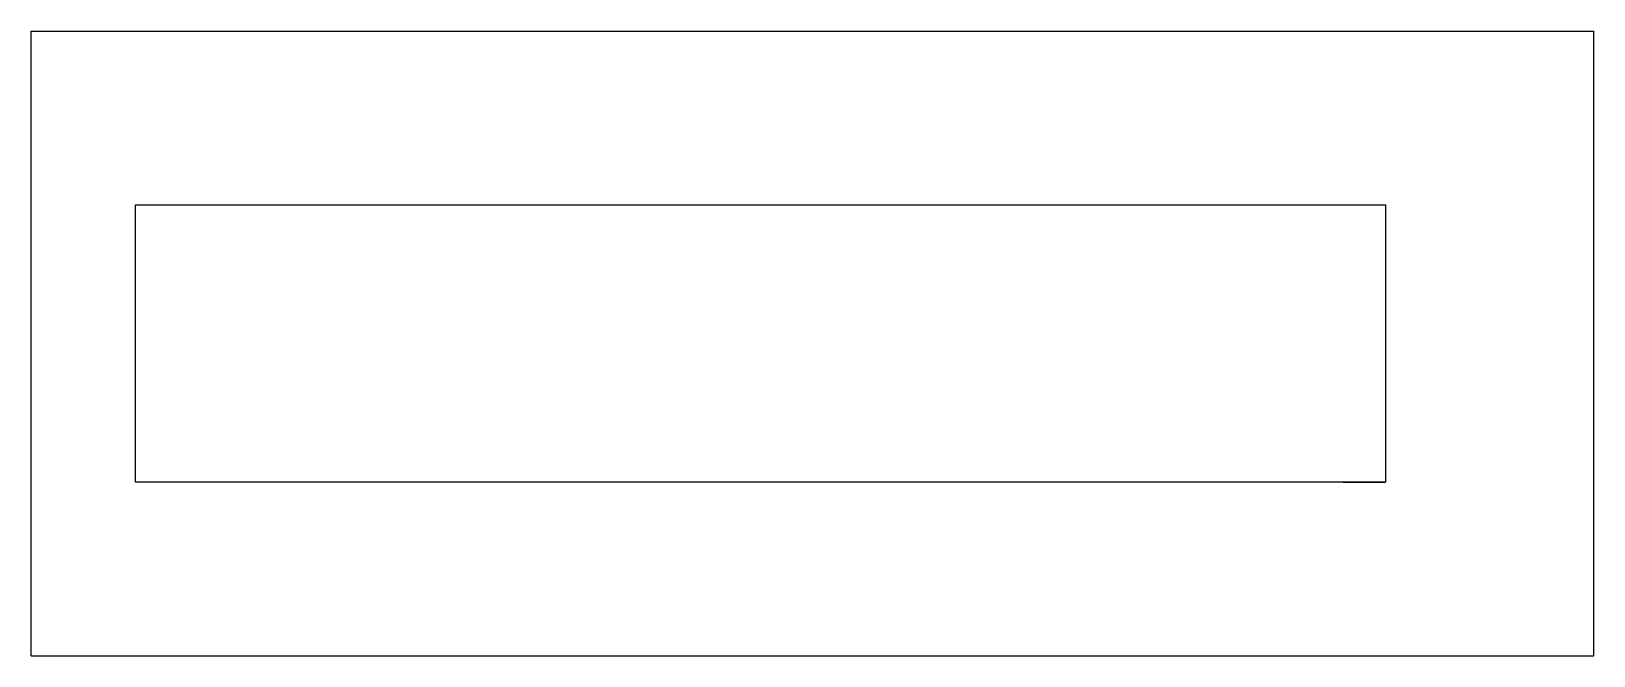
# Model space of a CAD drawing. Header units: metres. Extents: x 0 to 45, y -9 to 9.
import ezdxf

# ---------------------------------------------------------------- set-up
doc = ezdxf.new("R2010")
doc.units = ezdxf.units.M

msp = doc.modelspace()

# ---------------------------------------------------------------- linework, layer by layer
for points in [[(0, 9), (0.9, 9), (1.8, 9), (2.7, 9), (3.6, 9), (4.5, 9), (5.4, 9), (6.3, 9), (7.2, 9), (8.1, 9), (9, 9), (9.9, 9), (10.8, 9), (11.7, 9), (12.6, 9), (13.5, 9), (14.4, 9), (15.3, 9), (16.2, 9), (17.1, 9), (18, 9), (18.9, 9), (19.8, 9), (20.7, 9), (21.6, 9), (22.5, 9), (23.4, 9), (24.3, 9), (25.2, 9), (26.1, 9), (27, 9), (27.9, 9), (28.8, 9), (29.7, 9), (30.6, 9), (31.5, 9), (32.4, 9), (33.3, 9), (34.2, 9), (35.1, 9), (36, 9), (36.9, 9), (37.8, 9), (38.7, 9), (39.6, 9), (40.5, 9), (41.4, 9), (42.3, 9), (43.2, 9), (44.1, 9), (45, 9)], [(0, -9), (0, -8.64), (0, -8.28), (0, -7.92), (0, -7.56), (0, -7.2), (0, -6.84), (0, -6.48), (0, -6.12), (0, -5.76), (0, -5.4), (0, -5.04), (0, -4.68), (0, -4.32), (0, -3.96), (0, -3.6), (0, -3.24), (0, -2.88), (0, -2.52), (0, -2.16), (0, -1.8), (0, -1.44), (0, -1.08), (0, -0.72), (0, -0.36), (0, 0), (0, 0.36), (0, 0.72), (0, 1.08), (0, 1.44), (0, 1.8), (0, 2.16), (0, 2.52), (0, 2.88), (0, 3.24), (0, 3.6), (0, 3.96), (0, 4.32), (0, 4.68), (0, 5.04), (0, 5.4), (0, 5.76), (0, 6.12), (0, 6.48), (0, 6.84), (0, 7.2), (0, 7.56), (0, 7.92), (0, 8.28), (0, 8.64), (0, 9)], [(45, -9), (45, -8.64), (45, -8.28), (45, -7.92), (45, -7.56), (45, -7.2), (45, -6.84), (45, -6.48), (45, -6.12), (45, -5.76), (45, -5.4), (45, -5.04), (45, -4.68), (45, -4.32), (45, -3.96), (45, -3.6), (45, -3.24), (45, -2.88), (45, -2.52), (45, -2.16), (45, -1.8), (45, -1.44), (45, -1.08), (45, -0.72), (45, -0.36), (45, 0), (45, 0.36), (45, 0.72), (45, 1.08), (45, 1.44), (45, 1.8), (45, 2.16), (45, 2.52), (45, 2.88), (45, 3.24), (45, 3.6), (45, 3.96), (45, 4.32), (45, 4.68), (45, 5.04), (45, 5.4), (45, 5.76), (45, 6.12), (45, 6.48), (45, 6.84), (45, 7.2), (45, 7.56), (45, 7.92), (45, 8.28), (45, 8.64), (45, 9)], [(3, 4), (3.72, 4), (4.44, 4), (5.16, 4), (5.88, 4), (6.6, 4), (7.32, 4), (8.04, 4), (8.76, 4), (9.48, 4), (10.2, 4), (10.92, 4), (11.64, 4), (12.36, 4), (13.08, 4), (13.8, 4), (14.52, 4), (15.24, 4), (15.96, 4), (16.68, 4), (17.4, 4), (18.12, 4), (18.84, 4), (19.56, 4), (20.28, 4), (21, 4), (21.72, 4), (22.44, 4), (23.16, 4), (23.88, 4), (24.6, 4), (25.32, 4), (26.04, 4), (26.76, 4), (27.48, 4), (28.2, 4), (28.92, 4), (29.64, 4), (30.36, 4), (31.08, 4), (31.8, 4), (32.52, 4), (33.24, 4), (33.96, 4), (34.68, 4), (35.4, 4), (36.12, 4), (36.84, 4), (37.56, 4), (38.28, 4), (39, 4)], [(3, -4), (3, -3.84), (3, -3.68), (3, -3.52), (3, -3.36), (3, -3.2), (3, -3.04), (3, -2.88), (3, -2.72), (3, -2.56), (3, -2.4), (3, -2.24), (3, -2.08), (3, -1.92), (3, -1.76), (3, -1.6), (3, -1.44), (3, -1.28), (3, -1.12), (3, -0.96), (3, -0.8), (3, -0.64), (3, -0.48), (3, -0.32), (3, -0.16), (3, 0), (3, 0.16), (3, 0.32), (3, 0.48), (3, 0.64), (3, 0.8), (3, 0.96), (3, 1.12), (3, 1.28), (3, 1.44), (3, 1.6), (3, 1.76), (3, 1.92), (3, 2.08), (3, 2.24), (3, 2.4), (3, 2.56), (3, 2.72), (3, 2.88), (3, 3.04), (3, 3.2), (3, 3.36), (3, 3.52), (3, 3.68), (3, 3.84), (3, 4)], [(37.78, 4), (37.797, 4), (37.814, 4), (37.831, 4), (37.849, 4), (37.867, 4), (37.885, 4), (37.903, 4), (37.923, 4), (37.942, 4), (37.961, 4), (37.981, 4), (38.001, 4), (38.022, 4), (38.042, 4), (38.064, 4), (38.085, 4), (38.107, 4), (38.129, 4), (38.151, 4), (38.174, 4), (38.197, 4), (38.22, 4), (38.244, 4), (38.268, 4), (38.292, 4), (38.317, 4), (38.342, 4), (38.367, 4), (38.392, 4), (38.418, 4), (38.444, 4), (38.47, 4), (38.497, 4), (38.525, 4), (38.552, 4), (38.579, 4), (38.608, 4), (38.636, 4), (38.664, 4), (38.694, 4), (38.723, 4), (38.753, 4), (38.782, 4), (38.813, 4), (38.843, 4), (38.874, 4), (38.905, 4), (38.937, 4), (38.968, 4), (39, 4)], [(39, 4), (39, 3.84), (39, 3.68), (39, 3.52), (39, 3.36), (39, 3.2), (39, 3.04), (39, 2.88), (39, 2.72), (39, 2.56), (39, 2.4), (39, 2.24), (39, 2.08), (39, 1.92), (39, 1.76), (39, 1.6), (39, 1.44), (39, 1.28), (39, 1.12), (39, 0.96), (39, 0.8), (39, 0.64), (39, 0.48), (39, 0.32), (39, 0.16), (39, 0), (39, -0.16), (39, -0.32), (39, -0.48), (39, -0.64), (39, -0.8), (39, -0.96), (39, -1.12), (39, -1.28), (39, -1.44), (39, -1.6), (39, -1.76), (39, -1.92), (39, -2.08), (39, -2.24), (39, -2.4), (39, -2.56), (39, -2.72), (39, -2.88), (39, -3.04), (39, -3.2), (39, -3.36), (39, -3.52), (39, -3.68), (39, -3.84), (39, -4)], [(39, -4), (38.28, -4), (37.56, -4), (36.84, -4), (36.12, -4), (35.4, -4), (34.68, -4), (33.96, -4), (33.24, -4), (32.52, -4), (31.8, -4), (31.08, -4), (30.36, -4), (29.64, -4), (28.92, -4), (28.2, -4), (27.48, -4), (26.76, -4), (26.04, -4), (25.32, -4), (24.6, -4), (23.88, -4), (23.16, -4), (22.44, -4), (21.72, -4), (21, -4), (20.28, -4), (19.56, -4), (18.84, -4), (18.12, -4), (17.4, -4), (16.68, -4), (15.96, -4), (15.24, -4), (14.52, -4), (13.8, -4), (13.08, -4), (12.36, -4), (11.64, -4), (10.92, -4), (10.2, -4), (9.48, -4), (8.76, -4), (8.04, -4), (7.32, -4), (6.6, -4), (5.88, -4), (5.16, -4), (4.44, -4), (3.72, -4), (3, -4)], [(37.78, -4), (37.797, -4), (37.814, -4), (37.831, -4), (37.849, -4), (37.867, -4), (37.885, -4), (37.903, -4), (37.923, -4), (37.942, -4), (37.961, -4), (37.981, -4), (38.001, -4), (38.022, -4), (38.042, -4), (38.064, -4), (38.085, -4), (38.107, -4), (38.129, -4), (38.151, -4), (38.174, -4), (38.197, -4), (38.22, -4), (38.244, -4), (38.268, -4), (38.292, -4), (38.317, -4), (38.342, -4), (38.367, -4), (38.392, -4), (38.418, -4), (38.444, -4), (38.47, -4), (38.497, -4), (38.525, -4), (38.552, -4), (38.579, -4), (38.608, -4), (38.636, -4), (38.664, -4), (38.694, -4), (38.723, -4), (38.753, -4), (38.782, -4), (38.813, -4), (38.843, -4), (38.874, -4), (38.905, -4), (38.937, -4), (38.968, -4), (39, -4)], [(0, -9), (0.9, -9), (1.8, -9), (2.7, -9), (3.6, -9), (4.5, -9), (5.4, -9), (6.3, -9), (7.2, -9), (8.1, -9), (9, -9), (9.9, -9), (10.8, -9), (11.7, -9), (12.6, -9), (13.5, -9), (14.4, -9), (15.3, -9), (16.2, -9), (17.1, -9), (18, -9), (18.9, -9), (19.8, -9), (20.7, -9), (21.6, -9), (22.5, -9), (23.4, -9), (24.3, -9), (25.2, -9), (26.1, -9), (27, -9), (27.9, -9), (28.8, -9), (29.7, -9), (30.6, -9), (31.5, -9), (32.4, -9), (33.3, -9), (34.2, -9), (35.1, -9), (36, -9), (36.9, -9), (37.8, -9), (38.7, -9), (39.6, -9), (40.5, -9), (41.4, -9), (42.3, -9), (43.2, -9), (44.1, -9), (45, -9)]]:
    msp.add_lwpolyline(points)

doc.saveas('drawing.dxf')
